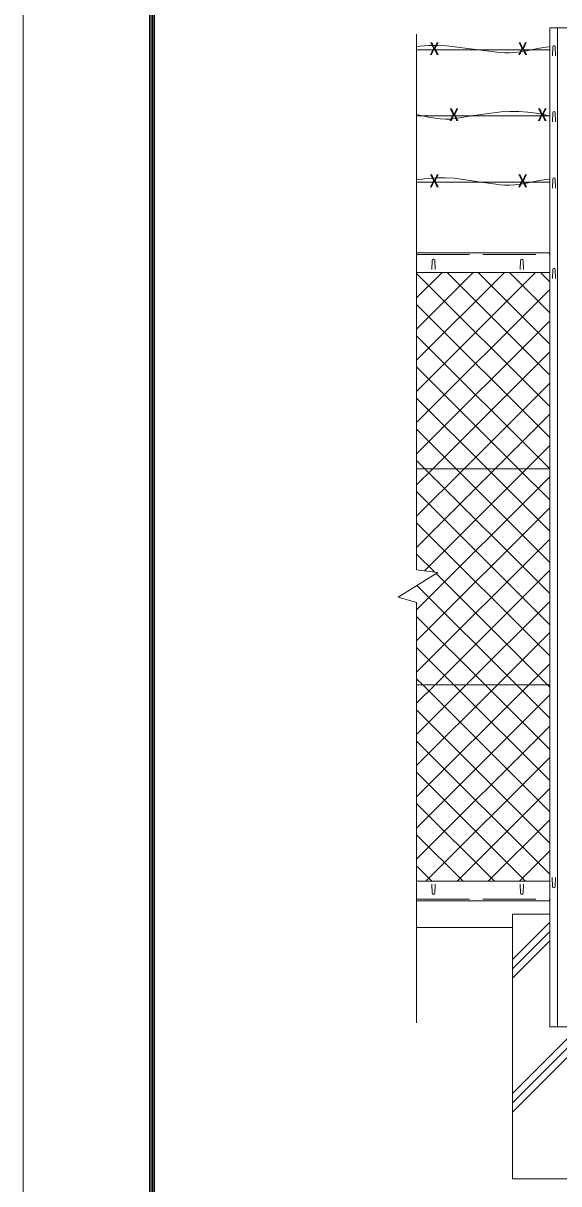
# Model space of a CAD drawing. Units: millimetres, scale not verified. Extents: x -4455 to 4455, y -3150 to 3150.
# Drawn here: x -4455 to -3242, y -797 to 1834 of the extents above; entities that cross this region are included whole.
import ezdxf
from ezdxf.enums import TextEntityAlignment as Align

# ---------------------------------------------------------------- set-up
doc = ezdxf.new("R2010")
doc.units = ezdxf.units.MM
doc.header["$LTSCALE"] = 20
doc.linetypes.add('DASHED', pattern=[7.5, 6, -1.5])
for name, color, linetype, lineweight in [('0-0_1部材', 3, 'Continuous', 18), ('0-5_0', 3, 'Continuous', 18), ('0-6_4基礎', 4, 'Continuous', 18), ('0-7_2網', 4, 'Continuous', 18), ('0-E_GL', 7, 'Continuous', 18), ('1-0_D-TTL', 7, 'Continuous', 18)]:
    doc.layers.add(name, color=color, linetype=linetype, lineweight=lineweight)
doc.styles.add('ＭＳ ゴシック', font='')
doc.styles.get('ＭＳ ゴシック').set_extended_font_data('MS Gothic')

msp = doc.modelspace()

# ---------------------------------------------------------------- linework, layer by layer
at = {"layer": '0-0_1部材', "color": 7}
for p, q in [((-3262.2, 1824.06), (-3262.2, -440.94)), ((-3189.2, 1824.06), (-3262.2, 1824.06)), ((-3563.9, 1314.06), (-3262.2, 1314.06)), ((-3563.9, 1269.06), (-3262.2, 1269.06)), ((-3563.9, -110.94), (-3262.2, -110.94)), ((-3563.9, -155.94), (-3262.2, -155.94))]:
    msp.add_line(p, q, dxfattribs=at)
at = {"layer": '0-0_1部材'}
for p, q in [((-3244.7, 1824.06), (-3244.7, -440.94)), ((-3529.45, 1275.56), (-3528.7, 1296.06)), ((-3521.95, 1275.56), (-3522.7, 1296.06)), ((-3329.45, 1275.56), (-3328.7, 1296.06)), ((-3321.95, 1275.56), (-3322.7, 1296.06)), ((-3563.9, 824.06), (-3262.2, 824.06)), ((-3563.9, 334.06), (-3262.2, 334.06)), ((-3529.45, -117.44), (-3528.7, -137.94)), ((-3521.95, -117.44), (-3522.7, -137.94)), ((-3329.45, -117.44), (-3328.7, -137.94)), ((-3321.95, -117.44), (-3322.7, -137.94))]:
    msp.add_line(p, q, dxfattribs=at)
at = {"layer": '0-0_1部材', "color": 4}
for p, q in [((-3563.9, 595.16), (-3563.9, 1809.58)), ((-3605.99, 532.81), (-3516.21, 588.53)), ((-3563.9, 595.16), (-3516.21, 588.53)), ((-3563.9, 520.81), (-3605.99, 532.81)), ((-3563.9, -431.94), (-3563.9, 520.81))]:
    msp.add_line(p, q, dxfattribs=at)
at = {"layer": '0-0_1部材', "color": 1}
for p, q in [((-3563.9, 1774.06), (-3262.2, 1774.06)), ((-3563.9, 1624.06), (-3262.2, 1624.06)), ((-3563.9, 1474.06), (-3262.2, 1474.06))]:
    msp.add_line(p, q, dxfattribs=at)
at = {"layer": '0-0_1部材', "color": 1, "linetype": 'DASHED'}
for p, q in [((-3563.9, 1310.06), (-3262.2, 1310.06)), ((-3563.9, -151.94), (-3262.2, -151.94))]:
    msp.add_line(p, q, dxfattribs=at)
at = {"layer": '0-0_1部材', "color": 1}
for points in [[(-3563.9, 1781.48), (-3555.91, 1782.47), (-3536.01, 1783.82), (-3515.91, 1784.07), (-3495.61, 1783.22), (-3423.63, 1774.06)], [(-3423.63, 1774.06), (-3388.36, 1769.18), (-3375.04, 1768.05), (-3364.78, 1767.15), (-3353.66, 1767.05), (-3341.69, 1767.76), (-3328.85, 1769.27), (-3315.15, 1771.58), (-3300.6, 1774.69), (-3285.85, 1777.72), (-3271.58, 1779.77), (-3262.2, 1780.5)], [(-3262.2, 1623.84), (-3273.15, 1626.48), (-3292.65, 1630.02), (-3312.36, 1632.47), (-3332.26, 1633.82), (-3352.36, 1634.07), (-3372.66, 1633.22), (-3440.26, 1624.06)], [(-3440.26, 1624.06), (-3466.96, 1619.74), (-3476.35, 1618.05), (-3486.61, 1617.15), (-3497.73, 1617.05), (-3509.7, 1617.76), (-3522.54, 1619.27), (-3536.24, 1621.58), (-3550.79, 1624.69), (-3563.9, 1627.38)], [(-3563.9, 1479.09), (-3558.74, 1480.02), (-3539.03, 1482.47), (-3519.13, 1483.82), (-3499.03, 1484.07), (-3478.73, 1483.22), (-3417.55, 1474.06)], [(-3417.55, 1474.06), (-3384.43, 1469.74), (-3375.04, 1468.05), (-3364.78, 1467.15), (-3353.66, 1467.05), (-3341.69, 1467.76), (-3328.85, 1469.27), (-3315.15, 1471.58), (-3300.6, 1474.69), (-3285.85, 1477.72), (-3271.58, 1479.77), (-3262.2, 1480.5)]]:
    msp.add_lwpolyline(points, dxfattribs=at)
at = {"layer": '0-0_1部材'}
for centre, start, end in [((-3525.7, 1296.06), 0, 180), ((-3325.7, 1296.06), 0, 180), ((-3525.7, -137.94), 180, 0), ((-3325.7, -137.94), 180, 0)]:
    msp.add_arc(centre, 3, start, end, dxfattribs=at)
at = {"layer": '0-5_0'}
for p, q in [((-3256.45, 1760.43), (-3255.7, 1780.93)), ((-3248.95, 1760.43), (-3249.7, 1780.93)), ((-3256.45, 1610.43), (-3255.7, 1630.93)), ((-3248.95, 1610.43), (-3249.7, 1630.93)), ((-3256.45, 1460.43), (-3255.7, 1480.93)), ((-3248.95, 1460.43), (-3249.7, 1480.93)), ((-3256.45, 1255.43), (-3255.7, 1275.93)), ((-3248.95, 1255.43), (-3249.7, 1275.93)), ((-3256.7, -102.92), (-3255.95, -123.42)), ((-3249.2, -102.92), (-3249.95, -123.42))]:
    msp.add_line(p, q, dxfattribs=at)
for centre, start, end in [((-3252.7, 1780.93), 0, 180), ((-3252.7, 1630.93), 0, 180), ((-3252.7, 1480.93), 0, 180), ((-3252.7, 1275.93), 0, 180), ((-3252.95, -123.42), 180, 0)]:
    msp.add_arc(centre, 3, start, end, dxfattribs=at)
at = {"layer": '0-6_4基礎', "color": 7}
for p, q in [((-3346.74, -785.94), (-3346.74, -185.94)), ((-3346.74, -185.94), (-3262.2, -185.94)), ((-3346.74, -785.94), (-3096.74, -785.94))]:
    msp.add_line(p, q, dxfattribs=at)
at = {"layer": '0-6_4基礎'}
for p, q in [((-3346.74, -288.72), (-3262.2, -204.17)), ((-3346.74, -309.93), (-3262.2, -225.38)), ((-3346.74, -331.14), (-3262.2, -246.59)), ((-3346.74, -613.39), (-3096.74, -363.39)), ((-3346.74, -634.6), (-3096.74, -384.6)), ((-3346.74, -592.18), (-3195.51, -440.94))]:
    msp.add_line(p, q, dxfattribs=at)
at = {"layer": '0-7_2網'}
for p, q in [((-3563.9, 1211.57), (-3506.42, 1269.06)), ((-3563.9, 1140.86), (-3435.7, 1269.06)), ((-3563.9, 1070.15), (-3364.99, 1269.06)), ((-3563.9, 999.44), (-3294.28, 1269.06)), ((-3262.2, 965.47), (-3563.9, 1267.17)), ((-3262.2, 1036.18), (-3495.08, 1269.06)), ((-3262.2, 1106.89), (-3424.37, 1269.06)), ((-3262.2, 1177.6), (-3353.66, 1269.06)), ((-3262.2, 1248.31), (-3282.94, 1269.06)), ((-3563.9, 928.73), (-3262.2, 1230.43)), ((-3262.2, 894.75), (-3563.9, 1196.46)), ((-3563.9, 858.02), (-3262.2, 1159.72)), ((-3527.15, 824.06), (-3262.2, 1089.01)), ((-3332.92, 824.06), (-3563.9, 1055.04)), ((-3456.44, 824.06), (-3262.2, 1018.3)), ((-3403.63, 824.06), (-3563.9, 984.33)), ((-3385.73, 824.06), (-3262.2, 947.59)), ((-3474.34, 824.06), (-3563.9, 913.62)), ((-3545.05, 824.06), (-3563.9, 842.91)), ((-3563.9, 787.31), (-3527.15, 824.06)), ((-3563.9, 716.6), (-3456.44, 824.06)), ((-3563.9, 645.89), (-3385.73, 824.06)), ((-3262.2, 541.2), (-3545.05, 824.06)), ((-3262.2, 611.91), (-3474.34, 824.06)), ((-3262.2, 682.62), (-3403.63, 824.06)), ((-3262.2, 753.33), (-3332.92, 824.06)), ((-3563.9, 504.47), (-3262.2, 806.17)), ((-3262.2, 470.49), (-3563.9, 772.2)), ((-3563.9, 433.75), (-3262.2, 735.46)), ((-3262.2, 399.78), (-3563.9, 701.48)), ((-3563.9, 363.04), (-3262.2, 664.75)), ((-3522.53, 589.4), (-3563.9, 630.77)), ((-3522.18, 334.06), (-3262.2, 594.04)), ((-3451.47, 334.06), (-3262.2, 523.33)), ((-3408.6, 334.06), (-3563.9, 489.35)), ((-3380.75, 334.06), (-3262.2, 452.62)), ((-3479.32, 334.06), (-3563.9, 418.64)), ((-3310.04, 334.06), (-3262.2, 381.91)), ((-3550.03, 334.06), (-3563.9, 347.93)), ((-3563.9, 292.33), (-3522.18, 334.06)), ((-3563.9, 221.62), (-3451.47, 334.06)), ((-3563.9, 150.91), (-3380.75, 334.06)), ((-3563.9, 80.2), (-3310.04, 334.06)), ((-3262.2, 46.23), (-3550.03, 334.06)), ((-3262.2, 116.94), (-3479.32, 334.06)), ((-3262.2, 187.65), (-3408.6, 334.06)), ((-3563.9, 9.49), (-3262.2, 311.2)), ((-3262.2, -24.48), (-3563.9, 277.22)), ((-3563.9, -61.22), (-3262.2, 240.49)), ((-3262.2, -95.19), (-3563.9, 206.51)), ((-3542.91, -110.94), (-3262.2, 169.77)), ((-3317.16, -110.94), (-3563.9, 135.8)), ((-3472.2, -110.94), (-3262.2, 99.06)), ((-3387.87, -110.94), (-3563.9, 65.09)), ((-3401.49, -110.94), (-3262.2, 28.35)), ((-3458.58, -110.94), (-3563.9, -5.62)), ((-3330.78, -110.94), (-3262.2, -42.36)), ((-3529.29, -110.94), (-3563.9, -76.33))]:
    msp.add_line(p, q, dxfattribs=at)
for points in [[(-3262.2, 824.04), (-3262.21, 824.06), (-3563.9, 1125.75)], [(-3546.36, 592.72), (-3315.02, 824.06), (-3262.2, 876.88)], [(-3262.2, 329.07), (-3267.18, 334.06), (-3519.57, 586.44)], [(-3262.2, 258.36), (-3337.89, 334.06), (-3563.2, 559.37)]]:
    msp.add_lwpolyline(points, dxfattribs=at)
at = {"layer": '0-E_GL'}
for p, q in [((-3563.9, -215.94), (-3346.74, -215.94)), ((-3262.2, -440.94), (-3189.2, -440.94))]:
    msp.add_line(p, q, dxfattribs=at)
at = {"layer": '1-0_D-TTL', "color": 2}
msp.add_lwpolyline([(-4455.04, 3150.21), (4454.66, 3150.21), (4454.66, -3150.21), (-4455.04, -3150.21)], close=True, dxfattribs=at)
at = {"layer": '1-0_D-TTL'}
for points in [[(-4168.65, 2916.87), (4168.28, 2916.87), (4168.28, -2916.87), (-4168.65, -2916.87)], [(-4166, 2914.21), (4165.63, 2914.21), (4165.63, -2914.21), (-4166, -2914.21)], [(-4163.35, 2911.56), (4162.97, 2911.56), (4162.97, -2911.56), (-4163.35, -2911.56)], [(-4160.7, 2908.91), (4160.32, 2908.91), (4160.32, -2908.91), (-4160.7, -2908.91)], [(-4158.05, 2906.26), (4157.67, 2906.26), (4157.67, -2906.26), (-4158.05, -2906.26)]]:
    msp.add_lwpolyline(points, close=True, dxfattribs=at)

# ---------------------------------------------------------------- texts
at = {"layer": '0-0_1部材', "color": 1, "style": 'ＭＳ ゴシック', "width": 1.2}
for p in [(-3535.52, 1753.78), (-3335.52, 1753.78), (-3491, 1603.78), (-3291, 1603.78), (-3535.52, 1453.78), (-3335.52, 1453.78)]:
    msp.add_text('X', height=28.89, dxfattribs=at).set_placement(p, align=Align.BOTTOM_LEFT)

doc.saveas('drawing.dxf')
